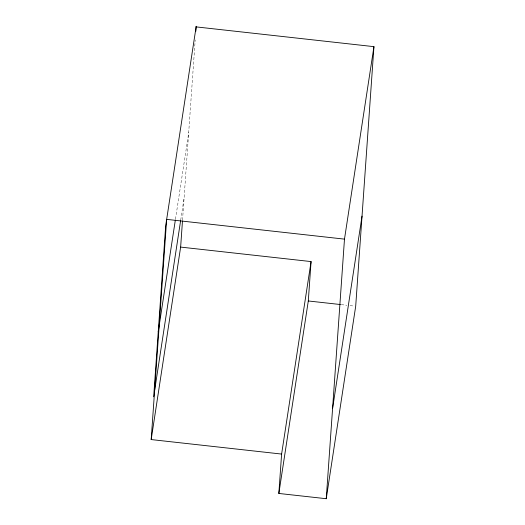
<?xml version="1.0" encoding="UTF-8"?>
<svg xmlns="http://www.w3.org/2000/svg" width="525" height="525" viewBox="0 0 525 525"><rect width="100%" height="100%" fill="white"/><g stroke="black" fill="none" stroke-linecap="round" stroke-linejoin="round"><path stroke-width="0.39" stroke-dasharray="2.62 1.97" d="M182.536 220.093L195.202 39.959M175.475 219.174L188.751 132.451M180.712 220.087L184.183 197.393M341.23 304.631L346.854 305.255M350.07 305.616L354.086 306.062"/><path stroke-width="0.79" d="M151.18 439.569L180.639 247.091L311.069 261.581L281.61 454.066L151.18 439.569L166.661 219.371L344.485 239.131L373.944 46.653L196.12 26.893M180.639 247.091L182.477 220.913M195.864 31.178L196.212 26.276L165.697 225.678L153.674 396.788L180.626 220.644M373.944 46.653L355.694 306.239L326.242 498.717L278.841 493.454L281.61 454.066M278.841 493.454L308.3 300.969L311.069 261.581M326.242 498.717L344.485 239.131M158.235 331.846L175.35 219.988M332.574 408.614L362.027 216.129M308.3 300.969L340.43 304.539"/></g></svg>
